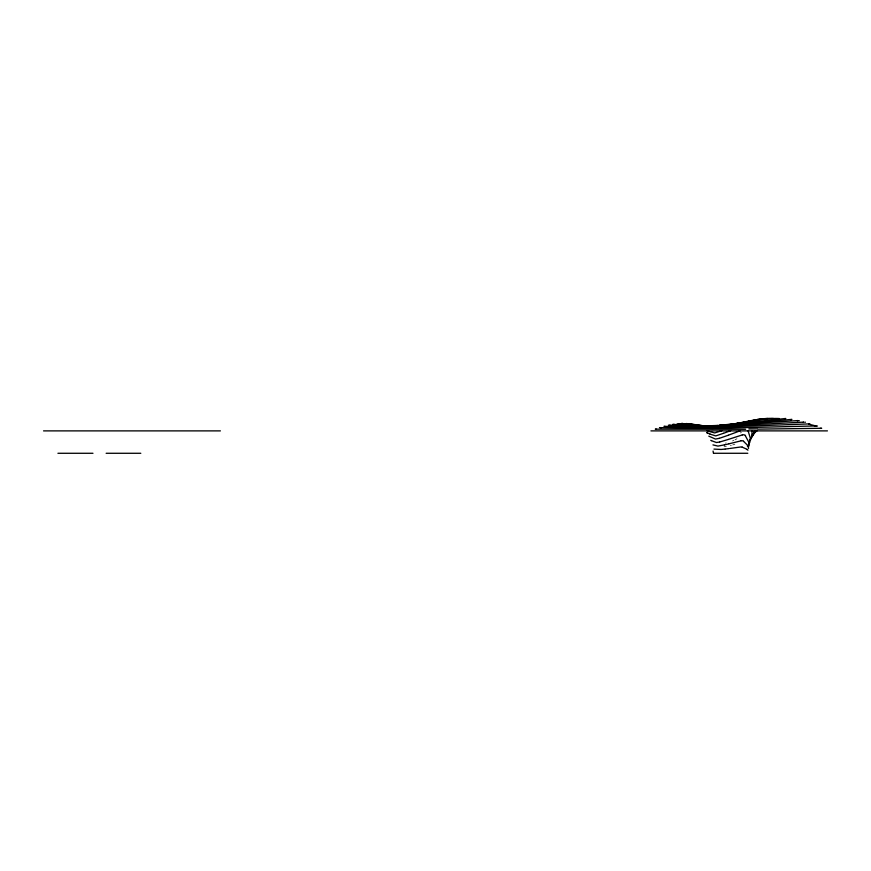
<?xml version="1.0" encoding="UTF-8"?>
<svg xmlns="http://www.w3.org/2000/svg" width="871" height="871" viewBox="0 0 871 871"><rect width="100%" height="100%" fill="white"/><g stroke="black" fill="none" stroke-linecap="round" stroke-linejoin="round"><path stroke-width="0.65" stroke-dasharray="4.36 3.27" d="M736.953 438.755L735.026 439.833M733.818 440.41L732.511 440.933M734.863 444.199L732.74 444.929M726.196 442.904L725.401 443.132M731.346 445.288L730.355 445.517M726.305 446.398L724.062 446.769M740.394 432.963A14.992 4.791 -41.3 0 1 741.352 432.43"/><path stroke-width="1.31" d="M754.493 430.742L752.947 435.054L751.259 437.057M749.735 442.675L750.312 438.113L748.08 430.764M750.312 440.497L751.804 436.556L752.076 430.71M755.941 430.753L750.944 438.494M749.278 443.47L748.635 444.145M773.459 418.483C759.033 417.416 739.806 423.937 723.649 425.473M754.232 433.203L752.087 435.26M754.438 432.996L756.736 430.688M754.645 431.581L754.253 432.06L754.809 431.929M750.094 439.485L749.506 439.779M779.338 418.537C761.918 417.677 738.695 424.253 719.065 425.571M753.84 433.094L756.953 430.71L755.799 431.352M753.546 433.312L752.98 433.682M808.778 424.166L815.822 425.941M784.564 419.376L785.784 418.472L719.348 425.32M809.899 423.872L712.369 427.432L664.66 426.365M719.13 438.396L728.276 435.25M719.294 438.32L715.494 439.06L708.787 436.153M728.559 435.13L740.426 430.699M730.649 430.688L723.583 433.268M790.498 420.116L791.881 419.376L745.282 423.393M728.689 439.311L742.288 434.934M728.363 439.43L719.849 441.956M719.62 442.043L716.463 442.512L711.912 440.868M797.346 420.911L797.934 420.573L711.063 426.159M721.754 430.72L714.775 432.92L708.798 431.363M729.103 443.796L741.069 440.824M728.798 443.883L724.432 444.885M736.474 424.613L737.258 424.406M723.474 433.301L715.766 435.903L710.115 434.139M739.762 423.742L740.709 423.502M803.116 422.413L803.955 422.119L713.861 426.627M743.279 422.86L746.055 422.206M733.066 424.602L758.064 419.387L767.601 418.505M746.872 422.01L749.495 421.422M750.323 421.237L754.732 420.334M755.048 420.268L756.17 420.062M756.485 420.007L757.563 419.822M724.356 444.896L717.944 446.094L712.957 444.896M757.716 419.8L760.013 419.506M729.789 448.478L740.753 446.975A9.287 6.053 -55.2 0 1 742.223 447.106M728.973 448.598L725.303 449.044M721.645 449.425L724.922 449.077M718.521 425.636L706.501 426.202L690.79 423.992M721.286 449.469L713.959 449.098M814.527 426.148L815.789 425.941L712.5 428.401L659.489 427.628M718.717 425.375L729.996 424.678M718.096 425.429L705.02 425.919L695.417 425.048L698.477 425.494L697.823 425.288M717.846 425.527L717.138 425.581M716.789 425.603L710.409 425.897M819.992 428.39L821.691 428.282L758.01 429.131M713.425 426.638L708.471 426.736M710.29 425.919L709.103 425.919M710.616 426.289L709.876 425.93M709.549 426.191L698.673 425.451M708.613 426.202L695.069 425.963M708.047 426.746L697.889 426.692M745.641 429.283L655.275 429.153L656.309 429.163M43.55 430.884L220.396 430.884M650.931 430.884L827.439 430.884M57.922 453.279L92.979 453.279M106.142 453.279L140.808 453.279M714.002 453.279L747.797 453.279M697.475 426.681L696.626 426.659M695.363 426.627L668.395 425.233M660.164 427.65L661.525 427.683M663.92 426.311L664.998 426.365M694.688 425.941L693.937 425.908M692.989 425.854L693.556 425.886M691.313 425.767L673.479 424.427M671.759 425.462L669.2 425.288M693.654 425.342L700.632 426.355M693.327 425.32L692.325 425.244M691.487 425.179L679.238 423.97M703.322 426.355L699.043 425.995L700.219 426.355M672.728 424.351L675.482 424.602M697.932 425.386L696.582 425.255M693.752 425.484L692.946 425.407M696.288 425.222L695.298 425.059L698.259 425.484M695.102 425.102L692.891 424.863L697.279 425.494M677.105 423.731L679.108 423.948M704.617 426.365L698.934 425.701L702.211 426.355M678.966 423.948L680.719 424.133M692.173 424.776L681.906 423.458M690.453 424.613L687.655 424.242M686.794 424.133L681.59 423.415M703.801 426.355L698.803 425.56M695.374 425.048L686.348 423.502M703.202 426.333L700.839 425.93M686.86 423.6L695.036 424.983M700.72 425.908L699.925 425.767M699.707 425.723L699.032 425.603M695.635 425.015L692.804 424.427M742.201 447.161L747.525 449.501M708.667 431.308L707.165 430.71M710.061 434.117L706.621 432.495L707.698 433.148M710.725 440.301L711.553 440.704M743.518 441.314L748.385 446.061M745.315 435.707L749.419 443.372M713.066 451.047L713.436 453.279M746.861 449.469A10.626 1.982 9.7 0 1 747.96 450.144M741.112 440.704A7.981 5.095 -51.9 0 1 743.594 441.216M747.318 445.996A12.717 4.333 15.2 0 1 748.57 448.402M742.321 434.836A7.959 4.747 -45.9 0 1 745.522 435.478M748.625 443.317A15.504 7.208 14.7 0 1 749.093 445.985M749.365 442.686A15.471 8.133 -2.6 0 1 748.853 443.383M749.887 440.508A17.398 9.635 -6.5 0 1 749.517 440.998M750.769 438.472A20.218 11.269 -9.4 0 1 750.584 438.712M755.19 431.842A13.403 3.43 -45.7 0 1 754.678 432.125M744.15 422.914A27.578 0.566 -3.2 0 1 738.216 423.241M799.284 420.66A22.668 1.807 -8.9 0 1 798.772 420.856M805.414 422.185A24.758 1.47 -6.9 0 1 805.033 422.283M817.51 426.017A27.959 0.729 -3.3 0 1 816.214 426.148M757.324 428.859A47.851 0.621 -0.7 0 1 748.864 428.957"/></g></svg>
